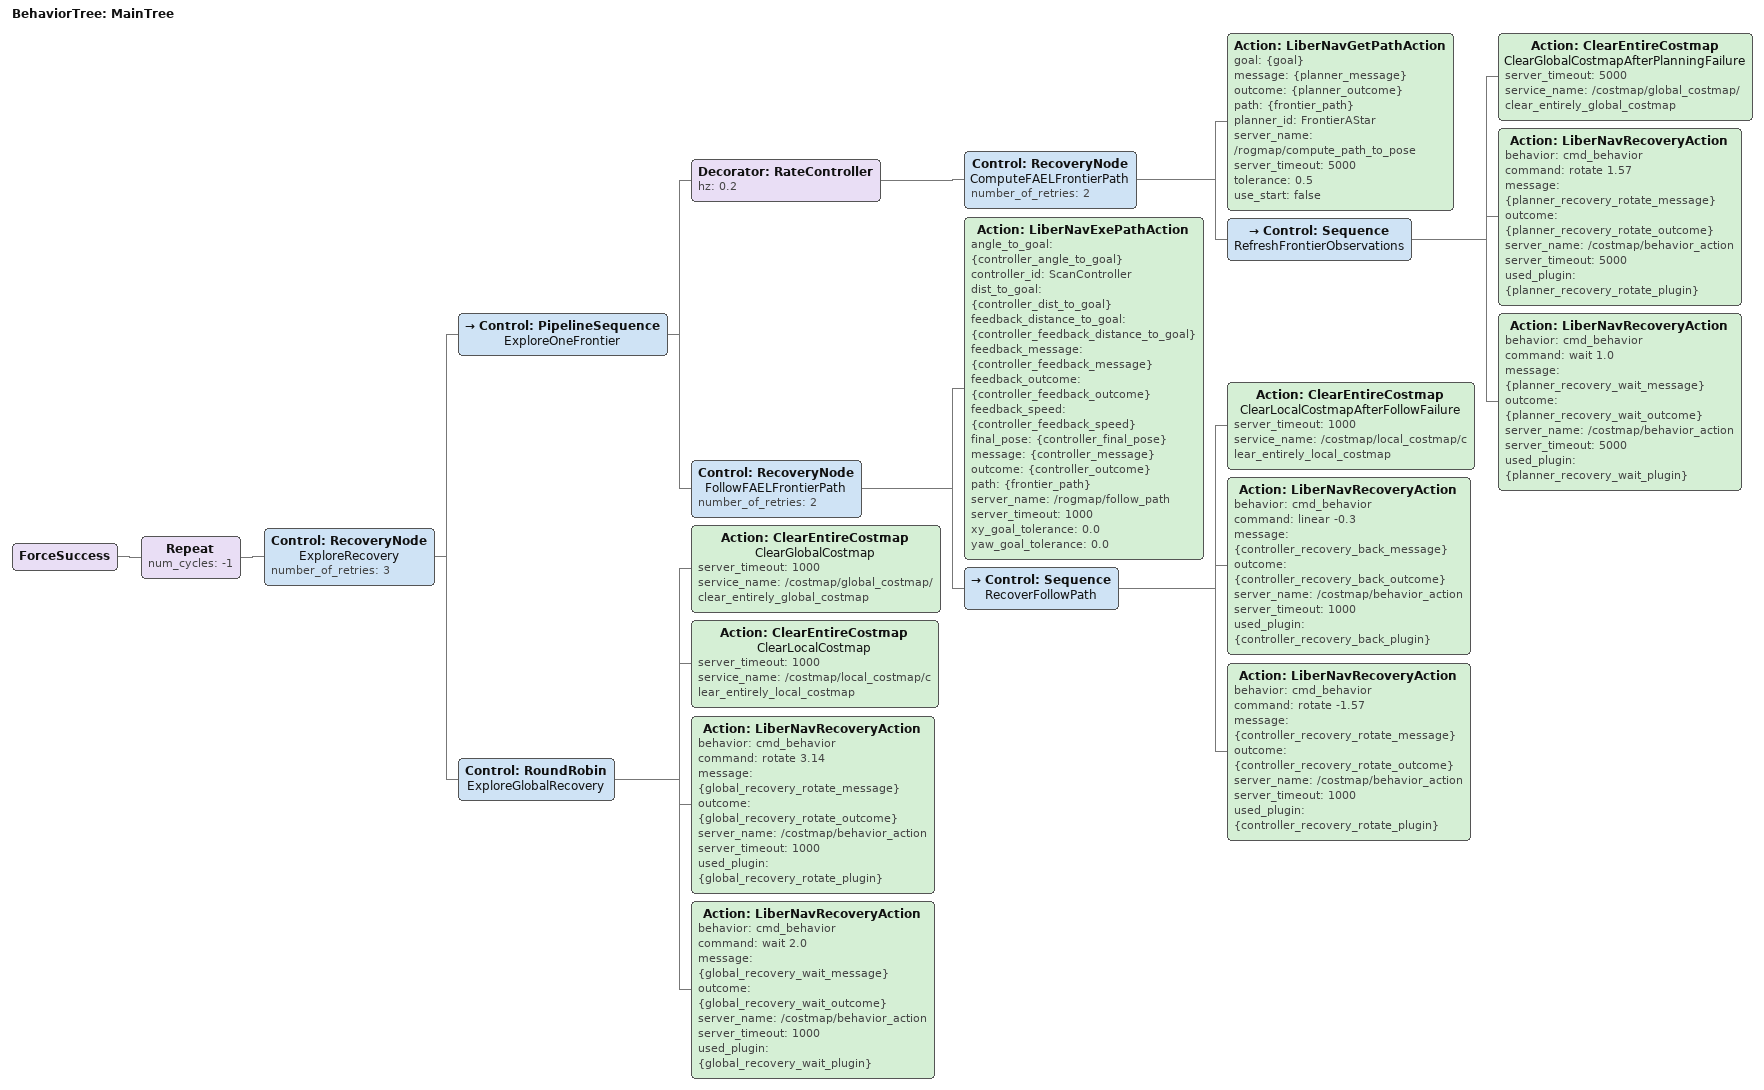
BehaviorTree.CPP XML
<?xml version="1.0"?>
<root main_tree_to_execute="MainTree">
  <BehaviorTree ID="MainTree">
    <ForceSuccess>
      <Repeat num_cycles="-1">
        <Control ID="RecoveryNode" name="ExploreRecovery" number_of_retries="3">
          <Control ID="PipelineSequence" name="ExploreOneFrontier">
            <Decorator ID="RateController" hz="0.2">
              <Control ID="RecoveryNode" name="ComputeFAELFrontierPath" number_of_retries="2">
                <Action ID="LiberNavGetPathAction"
                        goal="{goal}"
                        message="{planner_message}"
                        outcome="{planner_outcome}"
                        path="{frontier_path}"
                        planner_id="FrontierAStar"
                        server_name="/rogmap/compute_path_to_pose"
                        server_timeout="5000"
                        tolerance="0.5"
                        use_start="false"/>
                <Control ID="Sequence" name="RefreshFrontierObservations">
                  <Action ID="ClearEntireCostmap"
                          name="ClearGlobalCostmapAfterPlanningFailure"
                          server_timeout="5000"
                          service_name="/costmap/global_costmap/clear_entirely_global_costmap"/>
                  <Action ID="LiberNavRecoveryAction"
                          behavior="cmd_behavior"
                          command="rotate 1.57"
                          message="{planner_recovery_rotate_message}"
                          outcome="{planner_recovery_rotate_outcome}"
                          server_name="/costmap/behavior_action"
                          server_timeout="5000"
                          used_plugin="{planner_recovery_rotate_plugin}"/>
                  <Action ID="LiberNavRecoveryAction"
                          behavior="cmd_behavior"
                          command="wait 1.0"
                          message="{planner_recovery_wait_message}"
                          outcome="{planner_recovery_wait_outcome}"
                          server_name="/costmap/behavior_action"
                          server_timeout="5000"
                          used_plugin="{planner_recovery_wait_plugin}"/>
                </Control>
              </Control>
            </Decorator>

            <Control ID="RecoveryNode" name="FollowFAELFrontierPath" number_of_retries="2">
              <Action ID="LiberNavExePathAction"
                      angle_to_goal="{controller_angle_to_goal}"
                      controller_id="ScanController"
                      dist_to_goal="{controller_dist_to_goal}"
                      feedback_distance_to_goal="{controller_feedback_distance_to_goal}"
                      feedback_message="{controller_feedback_message}"
                      feedback_outcome="{controller_feedback_outcome}"
                      feedback_speed="{controller_feedback_speed}"
                      final_pose="{controller_final_pose}"
                      message="{controller_message}"
                      outcome="{controller_outcome}"
                      path="{frontier_path}"
                      server_name="/rogmap/follow_path"
                      server_timeout="1000"
                      xy_goal_tolerance="0.0"
                      yaw_goal_tolerance="0.0"/>
              <Control ID="Sequence" name="RecoverFollowPath">
                <Action ID="ClearEntireCostmap"
                        name="ClearLocalCostmapAfterFollowFailure"
                        server_timeout="1000"
                        service_name="/costmap/local_costmap/clear_entirely_local_costmap"/>
                <Action ID="LiberNavRecoveryAction"
                        behavior="cmd_behavior"
                        command="linear -0.3"
                        message="{controller_recovery_back_message}"
                        outcome="{controller_recovery_back_outcome}"
                        server_name="/costmap/behavior_action"
                        server_timeout="1000"
                        used_plugin="{controller_recovery_back_plugin}"/>
                <Action ID="LiberNavRecoveryAction"
                        behavior="cmd_behavior"
                        command="rotate -1.57"
                        message="{controller_recovery_rotate_message}"
                        outcome="{controller_recovery_rotate_outcome}"
                        server_name="/costmap/behavior_action"
                        server_timeout="1000"
                        used_plugin="{controller_recovery_rotate_plugin}"/>
              </Control>
            </Control>
          </Control>

          <Control ID="RoundRobin" name="ExploreGlobalRecovery">
            <Action ID="ClearEntireCostmap"
                    name="ClearGlobalCostmap"
                    server_timeout="1000"
                    service_name="/costmap/global_costmap/clear_entirely_global_costmap"/>
            <Action ID="ClearEntireCostmap"
                    name="ClearLocalCostmap"
                    server_timeout="1000"
                    service_name="/costmap/local_costmap/clear_entirely_local_costmap"/>
            <Action ID="LiberNavRecoveryAction"
                    behavior="cmd_behavior"
                    command="rotate 3.14"
                    message="{global_recovery_rotate_message}"
                    outcome="{global_recovery_rotate_outcome}"
                    server_name="/costmap/behavior_action"
                    server_timeout="1000"
                    used_plugin="{global_recovery_rotate_plugin}"/>
            <Action ID="LiberNavRecoveryAction"
                    behavior="cmd_behavior"
                    command="wait 2.0"
                    message="{global_recovery_wait_message}"
                    outcome="{global_recovery_wait_outcome}"
                    server_name="/costmap/behavior_action"
                    server_timeout="1000"
                    used_plugin="{global_recovery_wait_plugin}"/>
          </Control>
        </Control>
      </Repeat>
    </ForceSuccess>
  </BehaviorTree>
</root>
